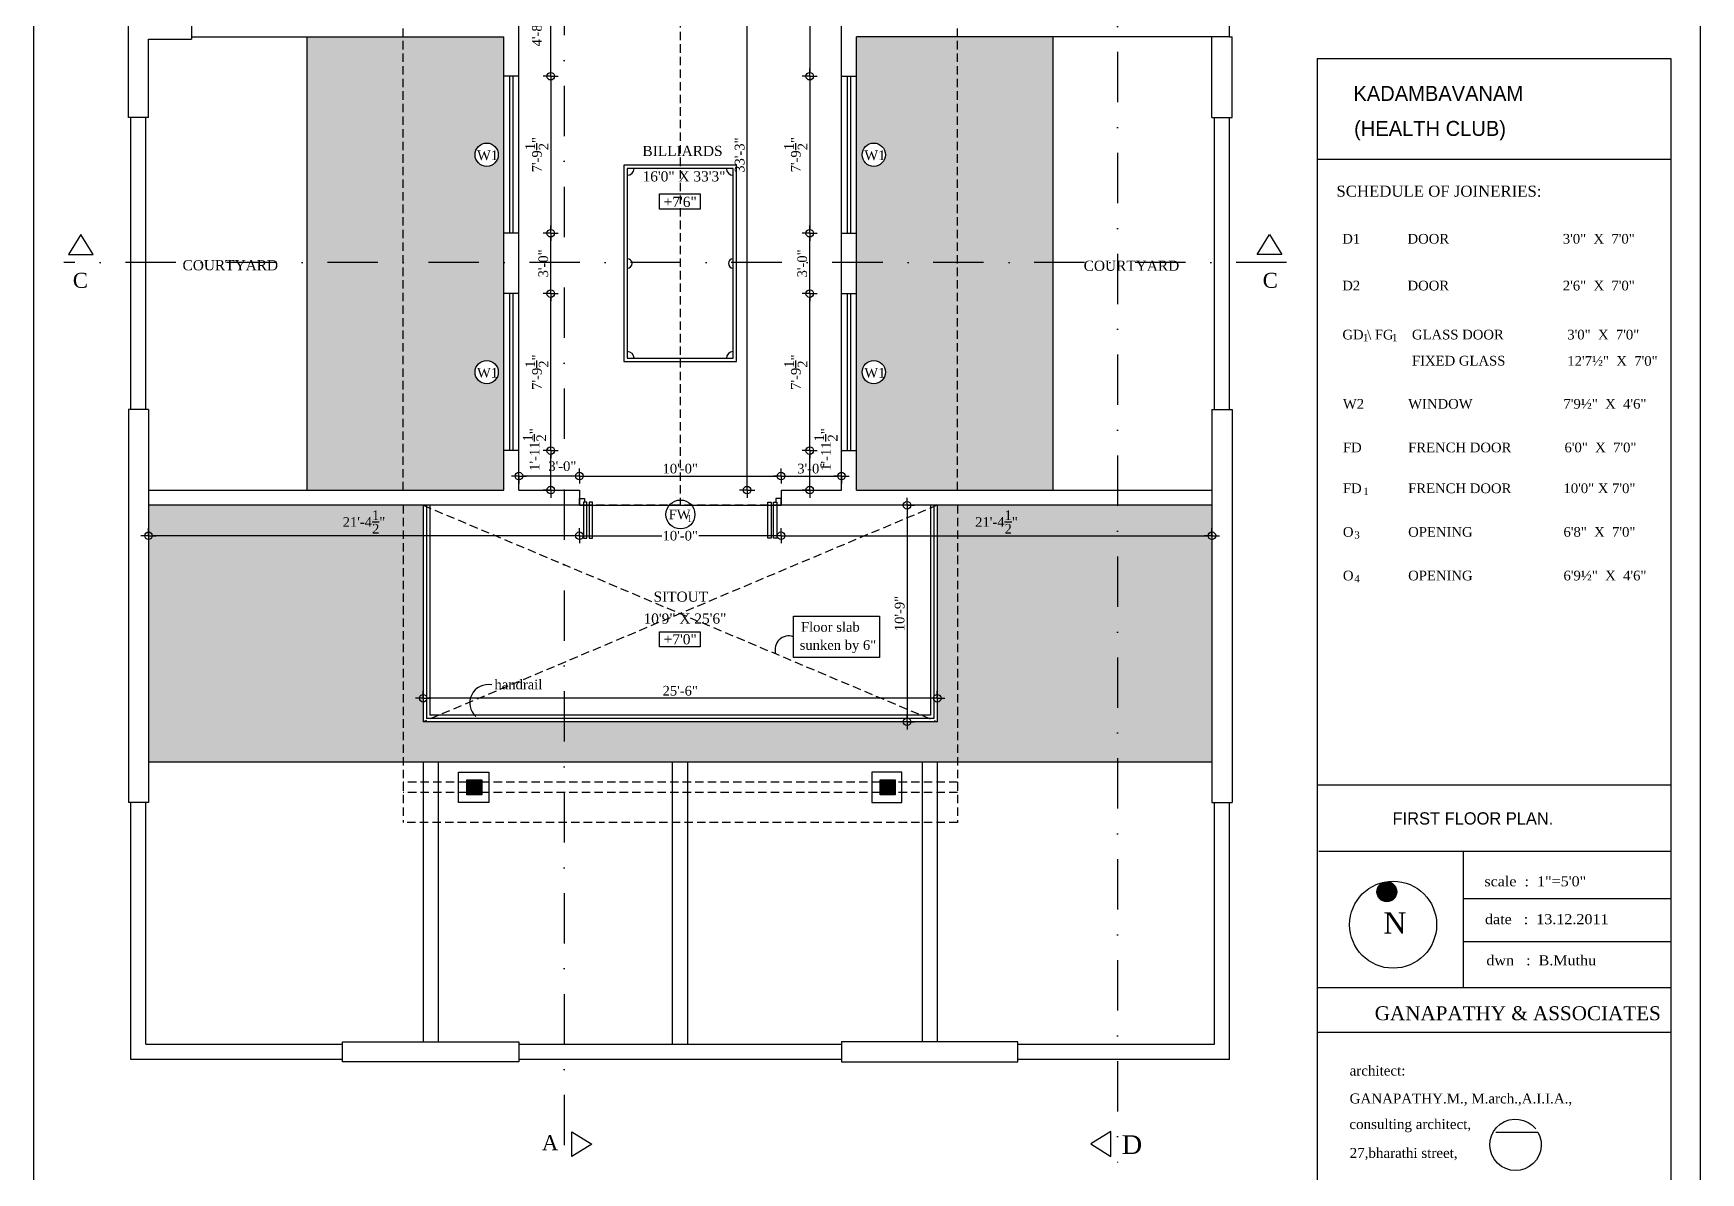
# Model space of a CAD drawing. Extents: x 13301 to 18078, y -1439 to 1911.
# Drawn here: x 14907 to 15899, y -262 to 416 of the extents above; entities that cross this region are included whole.
import ezdxf

# ---------------------------------------------------------------- set-up
doc = ezdxf.new("R2010")
doc.units = 0
doc.header["$LTSCALE"] = 20
doc.header["$MEASUREMENT"] = 0
doc.header["$PDMODE"] = 34
doc.header["$PDSIZE"] = 5
doc.linetypes.add('DASHDOT', pattern=[1, 0.5, -0.25, 0, -0.25])
doc.linetypes.add('HIDDEN', pattern=[0.375, 0.25, -0.125])
doc.layers.get('0').update_dxf_attribs({"linetype": 'CONTINUOUS'})
doc.layers.get('Defpoints').update_dxf_attribs({"linetype": 'CONTINUOUS'})
for name, color, linetype in [('border', 230, 'CONTINUOUS'), ('BORTEXT', 2, 'CONTINUOUS'), ('column', 31, 'CONTINUOUS'), ('DETTEXT', 7, 'CONTINUOUS'), ('DIMLINE', 254, 'CONTINUOUS'), ('DOOR', 1, 'CONTINUOUS'), ('door text', 2, 'CONTINUOUS'), ('FURN', 10, 'CONTINUOUS'), ('handrail', 1, 'CONTINUOUS'), ('HATCH', 252, 'CONTINUOUS'), ('Roof lilne', 31, 'CONTINUOUS'), ('Secline', 13, 'CONTINUOUS'), ('text', 2, 'CONTINUOUS'), ('TEXTS', 2, 'CONTINUOUS'), ('Thatti', 21, 'CONTINUOUS'), ('TILE', 22, 'CONTINUOUS'), ('wall', 13, 'CONTINUOUS'), ('window', 4, 'CONTINUOUS'), ('window sill', 5, 'CONTINUOUS'), ('WINTEXT', 2, 'CONTINUOUS')]:
    doc.layers.add(name, color=color, linetype=linetype)
doc.layers.add('correct', color=230, linetype='CONTINUOUS', plot=False)
doc.styles.add('STYLE1', font='TIMES.TTF', dxfattribs={"width": 0.75, "oblique": 25})
doc.styles.add('style3', font='TIMES.TTF')
doc.styles.add('style4', font='boos1.ttf')
doc.styles.add('style5', font='TIMES.TTF')
doc.dimstyles.new('arch61', dxfattribs={"dimscale": 0, "dimtxt": 5.75, "dimasz": 2.25, "dimexe": 0.18, "dimexo": 0.0625, "dimgap": 1.5, "dimtad": 1, "dimzin": 3, "dimdsep": 46, "dimlunit": 4, "dimtxsty": 'style3', "dimblk": 'BLK', "dimcen": 0, "dimse1": 1, "dimse2": 1, "dimclrd": 256, "dimclrt": 3, "dimazin": 0, "dimtfac": 1, "dimtix": 1, "dimtmove": 2, "dimatfit": 3, "dimldrblk": 'NONE', "dimfxl": 0, "dimtolj": 1, "dimtzin": 0, "dimlwd": -1, "dimarcsym": 0})

# ---------------------------------------------------------------- blocks, each defined once
blk = doc.blocks.new('A$C01922A66')
at = {"layer": 'FURN'}
for points in [[(-67, 117), (-67, 0), (0, 0), (0, 117)], [(-65, 115), (-65, 2), (-2, 2), (-2, 115)]]:
    blk.add_lwpolyline(points, close=True, dxfattribs=at)
for centre, radius, start, end in [((-65, 115), 4, 270, 0), ((-2, 115), 4, 180, 270), ((-65, 58.5), 2.83, 270, 90), ((-2, 58.5), 2.83, 90, 270), ((-65, 2), 4, 0, 90), ((-2, 2), 4, 90, 180)]:
    blk.add_arc(centre, radius, start, end, dxfattribs=at)
blk = doc.blocks.new('*U44')
at = {"layer": 'TEXTS'}
blk.add_hatch(color=256, dxfattribs=at).paths.add_polyline_path([(-6.72, 12.42, 1), (1.52, 12.42, 1)])
for centre, radius in [((0, -1.24), 18.04), ((-2.6, 12.42), 4.12)]:
    blk.add_circle(centre, radius, dxfattribs=at)
at = {"layer": 'TEXTS', "style": 'STYLE1'}
blk.add_text('N', height=8.8, dxfattribs=at).set_placement((-4.08, -4.91))
blk = doc.blocks.new('BLK')
for q in [(-2, 0), (0, 2), (0, -2), (2, 0)]:
    blk.add_line((0, 0), q)
blk.add_circle((0, 0), 1)
blk = doc.blocks.new('*D251')
at = {"layer": 'Defpoints', "color": 0}
for p in [(15195.9, 167.79), (15214.84, 167.79), (15195.9, 144.29)]:
    blk.add_point(p, dxfattribs=at)
at = {"layer": 'DIMLINE'}
blk.add_line((15214.84, 146.54), (15214.84, 165.54), dxfattribs=at)
at = {"layer": 'DIMLINE', "xscale": 2.25, "yscale": 2.25, "zscale": 2.25}
for p, rotation in [((15214.84, 167.79), 90), ((15214.84, 144.29), 270)]:
    blk.add_blockref('BLK', p, dxfattribs=dict(at, rotation=rotation))
at = {"layer": 'DIMLINE', "color": 3, "insert": (15205.18, 168.46), "char_height": 5.75, "attachment_point": 5, "rotation": 90, "style": 'style3'}
blk.add_mtext('\\A1;1\'-11{\\H1.000000x;\\S1/2;}"', dxfattribs=at)
blk = doc.blocks.new('_None')
blk = doc.blocks.new('*D252')
at = {"layer": 'Defpoints', "color": 0}
for p in [(15195.9, 261.29), (15214.84, 261.29), (15195.9, 167.79)]:
    blk.add_point(p, dxfattribs=at)
at = {"layer": 'DIMLINE'}
blk.add_line((15214.84, 170.04), (15214.84, 259.04), dxfattribs=at)
at = {"layer": 'DIMLINE', "xscale": 2.25, "yscale": 2.25, "zscale": 2.25}
for p, rotation in [((15214.84, 261.29), 90), ((15214.84, 167.79), 270)]:
    blk.add_blockref('BLK', p, dxfattribs=dict(at, rotation=rotation))
at = {"layer": 'DIMLINE', "color": 3, "insert": (15206.59, 214.54), "char_height": 5.75, "attachment_point": 5, "rotation": 90, "style": 'style3'}
blk.add_mtext('\\A1;7\'-9{\\H1.000000x;\\S1/2;}"', dxfattribs=at)
blk = doc.blocks.new('*D253')
at = {"layer": 'Defpoints', "color": 0}
for p in [(15195.9, 152.65), (15195.9, 144.29), (15231.9, 144.29)]:
    blk.add_point(p, dxfattribs=at)
at = {"layer": 'DIMLINE'}
blk.add_line((15229.65, 152.65), (15198.15, 152.65), dxfattribs=at)
at = {"layer": 'DIMLINE', "xscale": 2.25, "yscale": 2.25, "zscale": 2.25, "rotation": 180}
blk.add_blockref('BLK', (15195.9, 152.65), dxfattribs=at)
at = {"layer": 'DIMLINE', "xscale": 2.25, "yscale": 2.25, "zscale": 2.25}
blk.add_blockref('BLK', (15231.9, 152.65), dxfattribs=at)
at = {"layer": 'DIMLINE', "color": 3, "insert": (15221.73, 158.52), "char_height": 5.75, "attachment_point": 5, "style": 'style3'}
blk.add_mtext('\\A1;3\'-0"', dxfattribs=at)
blk = doc.blocks.new('*D254')
at = {"layer": 'Defpoints', "color": 0}
for p in [(15351.9, 152.65), (15231.9, 135.29), (15351.9, 135.29)]:
    blk.add_point(p, dxfattribs=at)
at = {"layer": 'DIMLINE'}
blk.add_line((15234.15, 152.65), (15349.65, 152.65), dxfattribs=at)
at = {"layer": 'DIMLINE', "xscale": 2.25, "yscale": 2.25, "zscale": 2.25, "rotation": 180}
blk.add_blockref('BLK', (15231.9, 152.65), dxfattribs=at)
at = {"layer": 'DIMLINE', "xscale": 2.25, "yscale": 2.25, "zscale": 2.25}
blk.add_blockref('BLK', (15351.9, 152.65), dxfattribs=at)
at = {"layer": 'DIMLINE', "color": 3, "insert": (15291.9, 157.07), "char_height": 5.75, "attachment_point": 5, "style": 'style3'}
blk.add_mtext('\\A1;10\'-0"', dxfattribs=at)
blk = doc.blocks.new('*D255')
at = {"layer": 'Defpoints', "color": 0}
for p in [(15387.9, 152.65), (15351.9, 144.29), (15387.9, 144.29)]:
    blk.add_point(p, dxfattribs=at)
at = {"layer": 'DIMLINE'}
blk.add_line((15354.15, 152.65), (15385.65, 152.65), dxfattribs=at)
at = {"layer": 'DIMLINE', "xscale": 2.25, "yscale": 2.25, "zscale": 2.25, "rotation": 180}
blk.add_blockref('BLK', (15351.9, 152.65), dxfattribs=at)
at = {"layer": 'DIMLINE', "xscale": 2.25, "yscale": 2.25, "zscale": 2.25}
blk.add_blockref('BLK', (15387.9, 152.65), dxfattribs=at)
at = {"layer": 'DIMLINE', "color": 3, "insert": (15369.9, 157.07), "char_height": 5.75, "attachment_point": 5, "style": 'style3'}
blk.add_mtext('\\A1;3\'-0"', dxfattribs=at)
blk = doc.blocks.new('*D256')
at = {"layer": 'Defpoints', "color": 0}
for p in [(15195.9, 297.29), (15214.84, 297.29), (15195.9, 261.29)]:
    blk.add_point(p, dxfattribs=at)
at = {"layer": 'DIMLINE'}
blk.add_line((15214.84, 263.54), (15214.84, 295.04), dxfattribs=at)
at = {"layer": 'DIMLINE', "xscale": 2.25, "yscale": 2.25, "zscale": 2.25}
for p, rotation in [((15214.84, 297.29), 90), ((15214.84, 261.29), 270)]:
    blk.add_blockref('BLK', p, dxfattribs=dict(at, rotation=rotation))
at = {"layer": 'DIMLINE', "color": 3, "insert": (15210.42, 279.29), "char_height": 5.75, "attachment_point": 5, "rotation": 90, "style": 'style3'}
blk.add_mtext('\\A1;3\'-0"', dxfattribs=at)
blk = doc.blocks.new('*D257')
at = {"layer": 'Defpoints', "color": 0}
for p in [(15195.9, 390.79), (15195.9, 297.29), (15214.84, 297.29)]:
    blk.add_point(p, dxfattribs=at)
at = {"layer": 'DIMLINE'}
blk.add_line((15214.84, 388.54), (15214.84, 299.54), dxfattribs=at)
at = {"layer": 'DIMLINE', "xscale": 2.25, "yscale": 2.25, "zscale": 2.25}
for p, rotation in [((15214.84, 390.79), 90), ((15214.84, 297.29), 270)]:
    blk.add_blockref('BLK', p, dxfattribs=dict(at, rotation=rotation))
at = {"layer": 'DIMLINE', "color": 3, "insert": (15206.59, 344.04), "char_height": 5.75, "attachment_point": 5, "rotation": 90, "style": 'style3'}
blk.add_mtext('\\A1;7\'-9{\\H1.000000x;\\S1/2;}"', dxfattribs=at)
blk = doc.blocks.new('*D258')
at = {"layer": 'Defpoints', "color": 0}
for p in [(15195.9, 447.29), (15214.84, 447.29), (15195.9, 390.79)]:
    blk.add_point(p, dxfattribs=at)
at = {"layer": 'DIMLINE'}
blk.add_line((15214.84, 393.04), (15214.84, 445.04), dxfattribs=at)
at = {"layer": 'DIMLINE', "xscale": 2.25, "yscale": 2.25, "zscale": 2.25}
for p, rotation in [((15214.84, 447.29), 90), ((15214.84, 390.79), 270)]:
    blk.add_blockref('BLK', p, dxfattribs=dict(at, rotation=rotation))
at = {"layer": 'DIMLINE', "color": 3, "insert": (15206.6, 419.04), "char_height": 5.75, "attachment_point": 5, "rotation": 90, "style": 'style3'}
blk.add_mtext('\\A1;4\'-8{\\H1.000000x;\\S1/2;}"', dxfattribs=at)
blk = doc.blocks.new('*D302')
at = {"layer": 'Defpoints', "color": 0}
for p in [(15387.9, 543.29), (15368.96, 390.79), (15387.9, 390.79)]:
    blk.add_point(p, dxfattribs=at)
at = {"layer": 'DIMLINE'}
blk.add_line((15368.96, 541.04), (15368.96, 393.04), dxfattribs=at)
at = {"layer": 'DIMLINE', "xscale": 2.25, "yscale": 2.25, "zscale": 2.25}
for p, rotation in [((15368.96, 543.29), 90), ((15368.96, 390.79), 270)]:
    blk.add_blockref('BLK', p, dxfattribs=dict(at, rotation=rotation))
at = {"layer": 'DIMLINE', "color": 3, "insert": (15360.71, 467.04), "char_height": 5.75, "attachment_point": 5, "rotation": 90, "style": 'style3'}
blk.add_mtext('\\A1;12\'-8{\\H1.000000x;\\S1/2;}"', dxfattribs=at)
blk = doc.blocks.new('*D303')
at = {"layer": 'Defpoints', "color": 0}
for p in [(15387.9, 390.79), (15368.96, 297.29), (15387.9, 297.29)]:
    blk.add_point(p, dxfattribs=at)
at = {"layer": 'DIMLINE'}
blk.add_line((15368.96, 388.54), (15368.96, 299.54), dxfattribs=at)
at = {"layer": 'DIMLINE', "xscale": 2.25, "yscale": 2.25, "zscale": 2.25}
for p, rotation in [((15368.96, 390.79), 90), ((15368.96, 297.29), 270)]:
    blk.add_blockref('BLK', p, dxfattribs=dict(at, rotation=rotation))
at = {"layer": 'DIMLINE', "color": 3, "insert": (15360.7, 344.04), "char_height": 5.75, "attachment_point": 5, "rotation": 90, "style": 'style3'}
blk.add_mtext('\\A1;7\'-9{\\H1.000000x;\\S1/2;}"', dxfattribs=at)
blk = doc.blocks.new('*D304')
at = {"layer": 'Defpoints', "color": 0}
for p in [(15368.96, 167.79), (15387.9, 167.79), (15387.9, 144.29)]:
    blk.add_point(p, dxfattribs=at)
at = {"layer": 'DIMLINE'}
blk.add_line((15368.96, 146.54), (15368.96, 165.54), dxfattribs=at)
at = {"layer": 'DIMLINE', "xscale": 2.25, "yscale": 2.25, "zscale": 2.25}
for p, rotation in [((15368.96, 167.79), 90), ((15368.96, 144.29), 270)]:
    blk.add_blockref('BLK', p, dxfattribs=dict(at, rotation=rotation))
at = {"layer": 'DIMLINE', "color": 3, "insert": (15378.62, 168.46), "char_height": 5.75, "attachment_point": 5, "rotation": 90, "style": 'style3'}
blk.add_mtext('\\A1;1\'-11{\\H1.000000x;\\S1/2;}"', dxfattribs=at)
blk = doc.blocks.new('*D305')
at = {"layer": 'Defpoints', "color": 0}
for p in [(15368.96, 261.29), (15387.9, 261.29), (15387.9, 167.79)]:
    blk.add_point(p, dxfattribs=at)
at = {"layer": 'DIMLINE'}
blk.add_line((15368.96, 170.04), (15368.96, 259.04), dxfattribs=at)
at = {"layer": 'DIMLINE', "xscale": 2.25, "yscale": 2.25, "zscale": 2.25}
for p, rotation in [((15368.96, 261.29), 90), ((15368.96, 167.79), 270)]:
    blk.add_blockref('BLK', p, dxfattribs=dict(at, rotation=rotation))
at = {"layer": 'DIMLINE', "color": 3, "insert": (15360.7, 214.54), "char_height": 5.75, "attachment_point": 5, "rotation": 90, "style": 'style3'}
blk.add_mtext('\\A1;7\'-9{\\H1.000000x;\\S1/2;}"', dxfattribs=at)
blk = doc.blocks.new('*D306')
at = {"layer": 'Defpoints', "color": 0}
for p in [(15368.96, 297.29), (15387.9, 297.29), (15387.9, 261.29)]:
    blk.add_point(p, dxfattribs=at)
at = {"layer": 'DIMLINE'}
blk.add_line((15368.96, 263.54), (15368.96, 295.04), dxfattribs=at)
at = {"layer": 'DIMLINE', "xscale": 2.25, "yscale": 2.25, "zscale": 2.25}
for p, rotation in [((15368.96, 297.29), 90), ((15368.96, 261.29), 270)]:
    blk.add_blockref('BLK', p, dxfattribs=dict(at, rotation=rotation))
at = {"layer": 'DIMLINE', "color": 3, "insert": (15364.53, 279.29), "char_height": 5.75, "attachment_point": 5, "rotation": 90, "style": 'style3'}
blk.add_mtext('\\A1;3\'-0"', dxfattribs=at)
blk = doc.blocks.new('*D309')
at = {"layer": 'Defpoints', "color": 0}
for p in [(15138.9, 20.35), (15138.9, 6.29), (15444.9, 6.29)]:
    blk.add_point(p, dxfattribs=at)
at = {"layer": 'DIMLINE'}
blk.add_line((15442.65, 20.35), (15141.15, 20.35), dxfattribs=at)
at = {"layer": 'DIMLINE', "xscale": 2.25, "yscale": 2.25, "zscale": 2.25, "rotation": 180}
blk.add_blockref('BLK', (15138.9, 20.35), dxfattribs=at)
at = {"layer": 'DIMLINE', "xscale": 2.25, "yscale": 2.25, "zscale": 2.25}
blk.add_blockref('BLK', (15444.9, 20.35), dxfattribs=at)
at = {"layer": 'DIMLINE', "color": 3, "insert": (15291.9, 24.78), "char_height": 5.75, "attachment_point": 5, "style": 'style3'}
blk.add_mtext('\\A1;25\'-6"', dxfattribs=at)
blk = doc.blocks.new('*D310')
at = {"layer": 'Defpoints', "color": 0}
for p in [(15444.9, 135.29), (15426.95, 6.29), (15444.9, 6.29)]:
    blk.add_point(p, dxfattribs=at)
at = {"layer": 'DIMLINE'}
blk.add_line((15426.95, 133.04), (15426.95, 8.54), dxfattribs=at)
at = {"layer": 'DIMLINE', "xscale": 2.25, "yscale": 2.25, "zscale": 2.25}
for p, rotation in [((15426.95, 135.29), 90), ((15426.95, 6.29), 270)]:
    blk.add_blockref('BLK', p, dxfattribs=dict(at, rotation=rotation))
at = {"layer": 'DIMLINE', "color": 3, "insert": (15422.52, 70.79), "char_height": 5.75, "attachment_point": 5, "rotation": 90, "style": 'style3'}
blk.add_mtext('\\A1;10\'-9"', dxfattribs=at)
blk = doc.blocks.new('*D311')
at = {"layer": 'Defpoints', "color": 0}
for p in [(15351.9, 135.29), (15608.4, 135.29), (15608.4, 117.12)]:
    blk.add_point(p, dxfattribs=at)
at = {"layer": 'DIMLINE'}
blk.add_line((15354.15, 117.12), (15606.15, 117.12), dxfattribs=at)
at = {"layer": 'DIMLINE', "xscale": 2.25, "yscale": 2.25, "zscale": 2.25, "rotation": 180}
blk.add_blockref('BLK', (15351.9, 117.12), dxfattribs=at)
at = {"layer": 'DIMLINE', "xscale": 2.25, "yscale": 2.25, "zscale": 2.25}
blk.add_blockref('BLK', (15608.4, 117.12), dxfattribs=at)
at = {"layer": 'DIMLINE', "color": 3, "insert": (15480.15, 125.32), "char_height": 5.75, "attachment_point": 5, "style": 'style3'}
blk.add_mtext('\\A1;21\'-4{\\H1.000000x;\\S1/2;}"', dxfattribs=at)
blk = doc.blocks.new('*D312')
at = {"layer": 'Defpoints', "color": 0}
for p in [(15231.9, 135.29), (15351.9, 135.29), (15231.9, 117.12)]:
    blk.add_point(p, dxfattribs=at)
at = {"layer": 'DIMLINE'}
for p, q in [((15234.15, 117.12), (15280.9, 117.12)), ((15349.65, 117.12), (15302.9, 117.12))]:
    blk.add_line(p, q, dxfattribs=at)
at = {"layer": 'DIMLINE', "xscale": 2.25, "yscale": 2.25, "zscale": 2.25, "rotation": 180}
blk.add_blockref('BLK', (15231.9, 117.12), dxfattribs=at)
at = {"layer": 'DIMLINE', "xscale": 2.25, "yscale": 2.25, "zscale": 2.25}
blk.add_blockref('BLK', (15351.9, 117.12), dxfattribs=at)
at = {"layer": 'DIMLINE', "color": 3, "insert": (15291.9, 117.12), "char_height": 5.75, "attachment_point": 5, "style": 'style3'}
blk.add_mtext('\\A1;10\'-0"', dxfattribs=at)
blk = doc.blocks.new('*D313')
at = {"layer": 'Defpoints', "color": 0}
for p in [(14975.4, 135.29), (15231.9, 135.29), (14975.4, 117.12)]:
    blk.add_point(p, dxfattribs=at)
at = {"layer": 'DIMLINE'}
blk.add_line((15229.65, 117.12), (14977.65, 117.12), dxfattribs=at)
at = {"layer": 'DIMLINE', "xscale": 2.25, "yscale": 2.25, "zscale": 2.25, "rotation": 180}
blk.add_blockref('BLK', (14975.4, 117.12), dxfattribs=at)
at = {"layer": 'DIMLINE', "xscale": 2.25, "yscale": 2.25, "zscale": 2.25}
blk.add_blockref('BLK', (15231.9, 117.12), dxfattribs=at)
at = {"layer": 'DIMLINE', "color": 3, "insert": (15103.65, 125.32), "char_height": 5.75, "attachment_point": 5, "style": 'style3'}
blk.add_mtext('\\A1;21\'-4{\\H1.000000x;\\S1/2;}"', dxfattribs=at)
blk = doc.blocks.new('*D331')
at = {"layer": 'Defpoints', "color": 0}
for p in [(15331.73, 543.29), (15347.68, 543.29), (15357.95, 144.29)]:
    blk.add_point(p, dxfattribs=at)
at = {"layer": 'DIMLINE'}
blk.add_line((15331.73, 146.54), (15331.73, 541.04), dxfattribs=at)
at = {"layer": 'DIMLINE', "xscale": 2.25, "yscale": 2.25, "zscale": 2.25}
for p, rotation in [((15331.73, 543.29), 90), ((15331.73, 144.29), 270)]:
    blk.add_blockref('BLK', p, dxfattribs=dict(at, rotation=rotation))
at = {"layer": 'DIMLINE', "color": 3, "insert": (15327.3, 343.79), "char_height": 5.75, "attachment_point": 5, "rotation": 90, "style": 'style3'}
blk.add_mtext('\\A1;33\'-3"', dxfattribs=at)

msp = doc.modelspace()

# ---------------------------------------------------------------- hatches: boundary and pattern name
at = {"layer": 'HATCH'}
for points in [[(15173.854, -28.21), (15164.854, -28.21), (15164.854, -37.21), (15173.854, -37.21)], [(15419.854, -28.21), (15410.854, -28.21), (15410.854, -37.21), (15419.854, -37.21)]]:
    msp.add_hatch(color=8, dxfattribs=at).paths.add_polyline_path(points)
at = {"layer": 'Thatti'}
h = msp.add_hatch(dxfattribs=at)
h.set_pattern_fill('SPANTILE', color=8, scale=7, style=0)
h.set_pattern_definition([(274.9697, (43.06582, 1088.0075), (-6.999939149, 84.0000073606), [6.464304, -155.143247]), (180, (43.626, 1081.5675), (-7, -7), [0.56, -6.44]), (0, (36.626, 1081.0075), (7, 7), [1.96, -5.04]), (90, (38.586, 1081.0075), (-7, 7), [0.7, -6.3]), (270, (43.066, 1081.7075), (7, -7), [0.7, -6.3]), (0, (43.066, 1081.0075), (7, 7), [0.56, -6.44]), (0, (36.626, 1081.5675), (7, 7), [1.4, -5.6]), (85.0303, (38.02582, 1081.5675), (6.999939149, 84.0000073606), [6.464304, -155.143247]), (52.6961, (38.02582, 1081.9175), (-90.999901229, -119.000075192), [1.848056, -182.95725]), (18.4349, (39.1458, 1083.3875), (14.00000304, 6.99998882), [1.770874, -20.365065]), (341.5651, (40.8258, 1083.9475), (-14.00000304, 6.99998882), [1.770874, -20.365065]), (307.3039, (42.50582, 1083.3875), (90.999901229, -119.000075192), [1.848056, -182.95725]), (20.2249, (39.49582, 1082.8975), (-76.99998085, -28.000058349), [1.417395, -140.321804]), (339.7751, (40.82582, 1083.3875), (76.99998085, -28.000058349), [1.417395, -140.321804]), (307.4054, (42.15582, 1082.8975), (70.000069668, -90.999947255), [1.498063, -148.308475]), (52.5946, (38.58582, 1081.7075), (-70.000069668, -90.999947255), [1.498063, -148.308475])])
h.paths.add_polyline_path([(15444.899, 6.29), (15138.899, 6.29), (15138.899, 135.29), (14975.399, 135.29), (14975.399, -17.71), (15608.399, -17.71), (15608.399, 135.29), (15444.899, 135.29)])
at = {"layer": 'TILE'}
h = msp.add_hatch(dxfattribs=at)
h.set_pattern_fill('SPANTILE', color=256, scale=7, angle=270, style=0)
h.set_pattern_definition([(355.0303, (25498.4999, -398.81697), (-84.000007361, 6.999939149), [6.464304, -155.143247]), (90, (25504.94, -399.377), (7, 7), [0.56, -6.44]), (270, (25505.5, -392.377), (-7, -7), [1.96, -5.04]), (180, (25505.5, -394.337), (-7, 7), [0.7, -6.3]), (7e-15, (25504.8, -398.817), (7, -7), [0.7, -6.3]), (270, (25505.5, -398.817), (-7, -7), [0.56, -6.44]), (270, (25504.94, -392.377), (-7, -7), [1.4, -5.6]), (184.9697, (25504.9399, -393.77697), (-84.000007361, -6.999939149), [6.464304, -155.143247]), (217.3039, (25504.5899, -393.77697), (119.000075192, 90.999901229), [1.848056, -182.95725]), (251.5651, (25503.12, -394.897), (-6.9999888, -14.00000304), [1.770874, -20.365065]), (288.4349, (25502.56, -396.577), (-6.9999888, 14.00000304), [1.770874, -20.365065]), (322.6961, (25503.1199, -398.25697), (119.000075192, -90.999901229), [1.848056, -182.95725]), (249.7751, (25503.6099, -395.24697), (28.000058349, 76.99998085), [1.417395, -140.321804]), (290.2249, (25503.1199, -396.57697), (28.000058349, -76.99998085), [1.417395, -140.321804]), (322.5946, (25503.6099, -397.90697), (90.999947255, -70.000069668), [1.498063, -148.308475]), (217.4054, (25504.7999, -394.33697), (90.999947255, 70.000069668), [1.498063, -148.308475])])
edge = h.paths.add_edge_path()
edge.add_arc((15176.697, 344.04), 6.927, 0, 360)
edge = h.paths.add_edge_path()
edge.add_arc((15176.697, 214.54), 6.927, 0, 360)
h.paths.add_polyline_path([(15069.899, 414.29), (15186.899, 414.29), (15186.899, 144.29), (15069.899, 144.29)])
h = msp.add_hatch(dxfattribs=at)
h.set_pattern_fill('SPANTILE', color=256, scale=7, angle=270, style=0)
h.set_pattern_definition([(184.9697, (5085.2979, -398.81697), (84.000007361, 6.999939149), [6.464304, -155.143247]), (90, (5078.858, -399.377), (-7, 7), [0.56, -6.44]), (270, (5078.298, -392.377), (7, -7), [1.96, -5.04]), (0, (5078.298, -394.337), (7, 7), [0.7, -6.3]), (180, (5078.998, -398.817), (-7, -7), [0.7, -6.3]), (270, (5078.298, -398.817), (7, -7), [0.56, -6.44]), (270, (5078.858, -392.377), (7, -7), [1.4, -5.6]), (355.0303, (5078.8579, -393.77697), (84.000007361, -6.999939149), [6.464304, -155.143247]), (322.6961, (5079.2079, -393.77697), (-119.000075192, 90.999901229), [1.848056, -182.95725]), (288.4349, (5080.678, -394.897), (6.9999888, -14.00000304), [1.770874, -20.365065]), (251.5651, (5081.238, -396.577), (6.9999888, 14.00000304), [1.770874, -20.365065]), (217.3039, (5080.6779, -398.25697), (-119.000075192, -90.999901229), [1.848056, -182.95725]), (290.2249, (5080.1879, -395.24697), (-28.000058349, 76.99998085), [1.417395, -140.321804]), (249.7751, (5080.6779, -396.57697), (-28.000058349, -76.99998085), [1.417395, -140.321804]), (217.4054, (5080.1879, -397.90697), (-90.999947255, -70.000069668), [1.498063, -148.308475]), (322.5946, (5078.9979, -394.33697), (-90.999947255, 70.000069668), [1.498063, -148.308475])])
edge = h.paths.add_edge_path()
edge.add_arc((15407.101, 344.04), 6.927, 0, 360)
edge = h.paths.add_edge_path()
edge.add_arc((15407.101, 214.54), 6.927, 0, 360)
h.paths.add_polyline_path([(15513.899, 414.29), (15396.899, 414.29), (15396.899, 144.29), (15513.899, 144.29)])

# ---------------------------------------------------------------- linework, layer by layer
for p, q in [((15138.899, 135.29), (15138.899, 6.29)), ((15231.899, 135.29), (15351.899, 135.29)), ((15444.899, 135.29), (15444.899, 6.29)), ((15444.899, 6.29), (15138.899, 6.29)), ((15138.899, -17.71), (15138.899, -184.21)), ((15147.899, -17.71), (15147.899, -184.21)), ((15287.399, -185.71), (15287.399, -17.71)), ((15296.399, -185.71), (15296.399, -17.71)), ((15435.899, -17.71), (15435.899, -184.21)), ((15444.899, -17.71), (15444.899, -184.21))]:
    msp.add_line(p, q)
at = {"linetype": 'HIDDEN'}
for p, q in [((15444.899, 135.29), (15138.899, 6.29)), ((15138.899, 135.29), (15444.899, 6.29)), ((15164.854, -29.71), (15126.899, -29.71)), ((15410.854, -29.71), (15173.854, -29.71)), ((15456.899, -29.71), (15419.854, -29.71)), ((15164.854, -35.71), (15126.899, -35.71)), ((15410.854, -35.71), (15173.854, -35.71)), ((15456.899, -35.71), (15419.854, -35.71))]:
    msp.add_line(p, q, dxfattribs=at)
at = {"layer": 'border', "color": 13}
for p, q in [((15671.019, 401.284), (15671.019, -323.255)), ((15671.019, 401.284), (15881.554, 401.284)), ((15881.554, 401.284), (15881.554, -323.255)), ((15671.019, 341.447), (15881.554, 341.447)), ((15671.019, -31.198), (15881.554, -31.198)), ((15671.978, -70.709), (15881.554, -70.709))]:
    msp.add_line(p, q, dxfattribs=at)
at = {"layer": 'BORTEXT', "color": 13}
for p, q in [((15758.026, -70.709), (15758.026, -151.858)), ((15758.026, -98.925), (15881.554, -98.925)), ((15758.026, -124.485), (15881.554, -124.485))]:
    msp.add_line(p, q, dxfattribs=at)
at = {"layer": 'BORTEXT', "color": 2}
msp.add_lwpolyline([(15777.347, -237.987), (15802.422, -237.987, -26.3843038), (15801.114, -236.072)], format="xyb", dxfattribs=at)
at = {"layer": 'column'}
for points in [[(15173.854, -37.21), (15164.854, -37.21), (15164.854, -28.21), (15173.854, -28.21)], [(15419.854, -37.21), (15410.854, -37.21), (15410.854, -28.21), (15419.854, -28.21)]]:
    msp.add_lwpolyline(points, close=True, dxfattribs=at)
at = {"layer": 'correct', "color": 3}
msp.add_lwpolyline([(14906.854, -339.116), (15899.303, -339.116), (15899.303, 853.823), (14906.854, 853.823)], close=True, dxfattribs=at)
at = {"layer": 'DETTEXT'}
msp.add_lwpolyline([(15359.248, 69.284), (15410.476, 69.284), (15410.476, 44.675), (15359.248, 44.675)], close=True, dxfattribs=at)
for centre, radius, start, end in [((15356.466, 49.317), 8.152, 70.046919, 197.649881), ((15177.569, 17.538), 10.927, 78.586285, 228.12054)]:
    msp.add_arc(centre, radius, start, end, dxfattribs=at)
at = {"layer": 'DOOR'}
for p, q in [((15234.399, 137.04), (15234.399, 135.29)), ((15348.899, 137.04), (15349.399, 137.04)), ((15349.399, 137.04), (15349.399, 135.29))]:
    msp.add_line(p, q, dxfattribs=at)
for points in [[(15234.399, 135.29), (15231.899, 135.29), (15231.899, 139.29), (15234.899, 139.29), (15234.899, 137.04)], [(15349.399, 135.29), (15351.899, 135.29), (15351.899, 139.29), (15348.899, 139.29), (15348.899, 137.04)]]:
    msp.add_lwpolyline(points, dxfattribs=at)
for points in [[(15234.399, 115.732), (15236.399, 115.732), (15236.399, 137.04), (15234.399, 137.04)], [(15237.71, 115.732), (15239.71, 115.732), (15239.71, 137.04), (15237.71, 137.04)], [(15346.088, 115.732), (15344.088, 115.732), (15344.088, 137.04), (15346.088, 137.04)], [(15349.399, 115.732), (15347.399, 115.732), (15347.399, 137.04), (15349.399, 137.04)]]:
    msp.add_lwpolyline(points, close=True, dxfattribs=at)
at = {"layer": 'door text', "color": 7}
msp.add_circle((15292.03, 129.786), 8.615, dxfattribs=at)
at = {"layer": 'handrail'}
for p, q in [((15140.899, 135.29), (15140.899, 8.29)), ((15142.899, 135.29), (15142.899, 10.29)), ((15440.899, 135.29), (15440.899, 10.29)), ((15442.899, 135.29), (15442.899, 8.29)), ((15440.899, 10.29), (15142.899, 10.29)), ((15442.899, 8.29), (15140.899, 8.29))]:
    msp.add_line(p, q, dxfattribs=at)
at = {"layer": 'Roof lilne', "linetype": 'HIDDEN'}
for p, q in [((15126.899, 144.29), (15126.899, 552.29)), ((15291.899, 552.29), (15291.899, 135.29)), ((15456.899, 144.29), (15456.899, 423.29)), ((15456.899, 135.29), (15126.899, 135.29)), ((15126.899, 135.29), (15126.899, -53.585)), ((15456.899, 135.29), (15456.899, -53.585)), ((15456.899, -53.585), (15126.899, -53.585))]:
    msp.add_line(p, q, dxfattribs=at)
at = {"layer": 'Roof lilne'}
for p, q in [((15069.899, 144.29), (15069.899, 414.29)), ((15513.899, 144.29), (15513.899, 414.29)), ((15608.399, -17.71), (14975.399, -17.71))]:
    msp.add_line(p, q, dxfattribs=at)
at = {"layer": 'Secline', "linetype": 'DASHDOT', "ltscale": 3}
for p, q in [((15552.28, 825.991), (15552.28, -256.172)), ((15222.892, 805.802), (15222.892, -256.172)), ((15652.815, 279.903), (14924.955, 279.903))]:
    msp.add_line(p, q, dxfattribs=at)
at = {"layer": 'Secline', "linetype": 'DASHDOT', "ltscale": 5}
for points in [[(14935.16, 296.6), (14927.776, 284.676), (14942.544, 284.676)], [(15642.61, 296.6), (15649.994, 284.676), (15635.226, 284.676)], [(15239.345, -245.207), (15227.42, -252.591), (15227.42, -237.823)], [(15536.36, -245.09), (15548.284, -252.474), (15548.284, -237.706)]]:
    msp.add_lwpolyline(points, close=True, dxfattribs=at)
at = {"layer": 'text', "color": 13}
for p, q in [((15671.019, -151.858), (15881.554, -151.858)), ((15671.019, -178.599), (15881.554, -178.599))]:
    msp.add_line(p, q, dxfattribs=at)
at = {"layer": 'text'}
for points in [[(15279.66, 320.708), (15303.79, 320.708), (15303.79, 311.682), (15279.66, 311.682)], [(15279.66, 59.927), (15303.79, 59.927), (15303.79, 50.901), (15279.66, 50.901)]]:
    msp.add_lwpolyline(points, close=True, dxfattribs=at)
at = {"layer": 'wall'}
for p, q in [((15387.899, 390.79), (15387.899, 552.29)), ((15195.899, 390.79), (15195.899, 447.29)), ((15000.899, 442.54), (15000.899, 414.29)), ((15618.899, 414.29), (15618.899, 442.54)), ((15000.899, 414.29), (15186.899, 414.29)), ((15186.899, 390.79), (15186.899, 414.29)), ((15618.899, 414.29), (15396.899, 414.29)), ((15396.899, 390.79), (15396.899, 414.29)), ((15195.899, 390.79), (15186.899, 390.79)), ((15387.899, 390.79), (15396.899, 390.79)), ((15186.899, 261.29), (15186.899, 297.29)), ((15195.899, 297.29), (15186.899, 297.29)), ((15195.899, 261.29), (15195.899, 297.29)), ((15387.899, 261.29), (15387.899, 297.29)), ((15387.899, 297.29), (15396.899, 297.29)), ((15396.899, 261.29), (15396.899, 297.29)), ((15195.899, 261.29), (15186.899, 261.29)), ((15387.899, 261.29), (15396.899, 261.29)), ((15186.899, 144.29), (15186.899, 167.79)), ((15195.899, 167.79), (15186.899, 167.79)), ((15195.899, 144.29), (15195.899, 167.79)), ((15387.899, 144.29), (15387.899, 167.79)), ((15387.899, 167.79), (15396.899, 167.79)), ((15396.899, 144.29), (15396.899, 167.79)), ((14975.399, 144.29), (15186.899, 144.29)), ((15138.899, 144.415), (15138.899, 144.29)), ((15143.399, 144.415), (15143.399, 144.29)), ((15195.899, 144.29), (15231.899, 144.29)), ((15231.899, 144.29), (15231.899, 135.29)), ((15351.899, 144.29), (15351.899, 135.29)), ((15351.899, 144.29), (15387.899, 144.29)), ((15396.899, 144.29), (15608.399, 144.29)), ((15440.399, 144.415), (15440.399, 144.29)), ((15444.899, 144.415), (15444.899, 144.29)), ((15231.899, 135.29), (14975.399, 135.29)), ((15608.399, 135.29), (15351.899, 135.29))]:
    msp.add_line(p, q, dxfattribs=at)
at = {"layer": 'wall', "color": 2}
for p, q in [((14963.399, 366.29), (14963.399, 424.79)), ((14975.399, 366.29), (14975.399, 412.79)), ((14975.399, 412.79), (15000.899, 412.79)), ((15000.899, 414.29), (15000.899, 412.79)), ((15608.399, 366.29), (15608.399, 414.29)), ((15618.899, 414.29), (15620.399, 414.29)), ((15620.399, 366.29), (15620.399, 414.29)), ((14975.399, 366.29), (14963.399, 366.29)), ((14964.899, 192.29), (14964.899, 366.29)), ((14973.899, 192.29), (14973.899, 366.29)), ((15608.399, 366.29), (15620.399, 366.29)), ((15609.899, 192.29), (15609.899, 366.29)), ((15618.899, 192.29), (15618.899, 366.29)), ((14975.399, 192.29), (14963.399, 192.29)), ((14963.399, 192.29), (14963.399, -41.71)), ((14975.399, 192.29), (14975.399, -41.71)), ((15608.399, 192.29), (15620.399, 192.29)), ((15608.399, 192.29), (15608.399, -41.71)), ((15620.399, 192.29), (15620.399, -41.71)), ((14975.399, -41.71), (14963.399, -41.71)), ((14964.899, -194.71), (14964.899, -41.71)), ((14973.899, -185.71), (14973.899, -41.71)), ((15608.399, -41.71), (15620.399, -41.71)), ((15609.899, -185.71), (15609.899, -41.71)), ((15618.899, -194.71), (15618.899, -41.71)), ((14973.899, -185.71), (15090.899, -185.71)), ((15090.899, -196.21), (15090.899, -184.21)), ((15090.899, -184.21), (15195.899, -184.21)), ((15195.899, -184.21), (15195.899, -196.21)), ((15195.899, -185.71), (15387.899, -185.71)), ((15492.899, -184.21), (15387.899, -184.21)), ((15387.899, -184.21), (15387.899, -196.21)), ((15492.899, -196.21), (15492.899, -184.21)), ((15492.899, -185.71), (15609.899, -185.71)), ((15090.899, -194.71), (14964.899, -194.71)), ((15195.899, -196.21), (15090.899, -196.21)), ((15387.899, -194.71), (15195.899, -194.71)), ((15387.899, -196.21), (15492.899, -196.21)), ((15618.899, -194.71), (15492.899, -194.71))]:
    msp.add_line(p, q, dxfattribs=at)
at = {"layer": 'wall'}
for points in [[(15177.899, -41.71), (15159.899, -41.71), (15159.899, -23.71), (15177.899, -23.71)], [(15405.899, -41.71), (15423.899, -41.71), (15423.899, -23.71), (15405.899, -23.71)]]:
    msp.add_lwpolyline(points, close=True, dxfattribs=at)
at = {"layer": 'window'}
for p, q in [((15190.399, 297.29), (15190.399, 390.79)), ((15192.399, 297.29), (15192.399, 390.79)), ((15391.399, 297.29), (15391.399, 390.79)), ((15393.399, 297.29), (15393.399, 390.79)), ((15190.399, 167.79), (15190.399, 261.29)), ((15192.399, 167.79), (15192.399, 261.29)), ((15391.399, 167.79), (15391.399, 261.29)), ((15393.399, 167.79), (15393.399, 261.29))]:
    msp.add_line(p, q, dxfattribs=at)
at = {"layer": 'window sill'}
for p, q in [((15186.899, 297.29), (15186.899, 390.79)), ((15195.899, 297.29), (15195.899, 390.79)), ((15387.899, 297.29), (15387.899, 390.79)), ((15396.899, 297.29), (15396.899, 390.79)), ((15186.899, 167.79), (15186.899, 261.29)), ((15195.899, 167.79), (15195.899, 261.29)), ((15387.899, 167.79), (15387.899, 261.29)), ((15396.899, 167.79), (15396.899, 261.29))]:
    msp.add_line(p, q, dxfattribs=at)
at = {"layer": 'WINTEXT', "color": 0}
for centre in [(15176.697, 344.04), (15407.101, 344.04), (15176.697, 214.54), (15407.101, 214.54)]:
    msp.add_circle(centre, 6.927, dxfattribs=at)

# ---------------------------------------------------------------- block references
at = {"layer": 'FURN'}
msp.add_blockref('A$C01922A66', (15325.399, 220.79), dxfattribs=at)
at = {"layer": 'text', "xscale": 1.435897435896777, "yscale": 1.435897435896777, "zscale": 1.435897435896777}
msp.add_blockref('*U44', (15716.234, -112.756), dxfattribs=at)

# ---------------------------------------------------------------- texts
at = {"layer": 'BORTEXT'}
for s, height, style, p in [('KADAMBAVANAM', 8.9465, 'style4', (15692.612, 376.043)), ('SCHEDULE OF JOINERIES:  ', 6.61065, 'style5', (15682.499, 319.022)), ('D1', 5.7871, 'style5', (15685.962, 291.076)), ('DOOR', 5.7871, 'style5', (15724.811, 291.084)), ('3\'0"  X  7\'0"', 5.7871, 'style5', (15817.266, 291.075)), ('D2', 5.7871, 'style5', (15685.962, 263.209)), ('DOOR', 5.7871, 'style5', (15724.811, 263.217)), ('2\'6"  X  7\'0"', 5.7871, 'style5', (15817.266, 263.209)), ('GLASS DOOR', 5.7871, 'style5', (15727.46, 234.03)), ('3\'0"  X  7\'0"', 5.7871, 'style5', (15819.915, 234.022)), ('FIXED GLASS', 5.7871, 'style5', (15727.46, 218.478)), ('12\'7½"  X  7\'0"', 5.7871, 'style5', (15819.915, 218.317)), ('W2', 5.7871, 'style5', (15686.349, 192.771)), ('WINDOW', 5.7871, 'style5', (15725.198, 192.779)), ('7\'9½"  X  4\'6"', 5.7871, 'style5', (15817.654, 192.771)), ('FD', 5.7871, 'style5', (15686.349, 166.793)), ('FRENCH DOOR', 5.7871, 'style5', (15725.198, 166.801)), ('6\'0"  X  7\'0"', 5.7871, 'style5', (15818.258, 166.793)), ('FD', 5.7871, 'style5', (15686.349, 142.479)), ('FRENCH DOOR', 5.7871, 'style5', (15725.198, 142.487)), ('10\'0" X 7\'0"', 5.7871, 'style5', (15817.654, 142.479)), ('O', 5.787, 'style5', (15686.349, 116.501)), ('OPENING', 5.7871, 'style5', (15725.198, 116.509)), ('6\'8"  X  7\'0"', 5.7871, 'style5', (15817.654, 116.501)), ('O', 5.787, 'style5', (15686.349, 90.523)), ('OPENING', 5.7871, 'style5', (15725.198, 90.531)), ('6\'9½"  X  4\'6"', 5.7871, 'style5', (15817.654, 90.523)), ('FIRST FLOOR PLAN.', 7.31523, 'style4', (15715.937, -54.886))]:
    msp.add_text(s, height=height, dxfattribs=dict(at, style=style)).set_placement(p)
at = {"layer": 'BORTEXT', "color": 0, "style": 'style4'}
msp.add_text('(HEALTH CLUB)', height=8.9465, dxfattribs=at).set_placement((15693.016, 355.219))
at = {"layer": 'BORTEXT', "color": 7, "style": 'style3', "width": 1.061034}
for s, p in [('scale  :  1"=5\'0"', (15770.576, -91.671)), ('date   :  13.12.2011', (15770.921, -114.204)), ('dwn   :  B.Muthu', (15771.776, -138.72))]:
    msp.add_text(s, height=5.96569, dxfattribs=at).set_placement(p)
at = {"layer": 'BORTEXT', "color": 13, "style": 'style5'}
msp.add_text('GANAPATHY & ASSOCIATES', height=8.316, dxfattribs=at).set_placement((15705.297, -171.399))
at = {"layer": 'BORTEXT', "color": 2, "style": 'style5'}
for s, p in [('architect:', (15690.347, -204.351)), ('GANAPATHY.M., M.arch.,A.I.I.A.,', (15690.347, -220.972)), ('consulting architect,', (15690.245, -236.22)), ('27,bharathi street,', (15690.398, -253.398))]:
    msp.add_text(s, height=5.9136, dxfattribs=at).set_placement(p)
at = {"layer": 'DETTEXT', "style": 'style5'}
for s, p in [('Floor slab', (15363.773, 59.92)), ('sunken by 6"', (15363.024, 49.168)), ('handrail', (15181.349, 25.689))]:
    msp.add_text(s, height=5.75, dxfattribs=at).set_placement(p)
at = {"layer": 'door text', "style": 'style5'}
for s, p in [('GD \\ FG', (15686.077, 234.03)), ('FW', (15285.019, 126.963))]:
    msp.add_text(s, height=5.75, dxfattribs=at).set_placement(p)
at = {"layer": 'door text', "color": 0, "style": 'style5'}
for s, p in [('1', (15698.23, 232.955)), ('1', (15715.552, 232.955)), ('1', (15698.502, 141.404)), ('1', (15295.824, 125.205)), ('3', (15693.138, 115.426)), ('4', (15693.138, 89.448))]:
    msp.add_text(s, height=4.312, dxfattribs=at).set_placement(p)
at = {"layer": 'Secline', "linetype": 'DASHDOT', "ltscale": 5, "style": 'style5'}
for s, height, p in [('C', 8.937, (14930.35, 264.771)), ('C', 8.937, (15638.6, 264.771)), ('A', 8.937, (15209.57, -248.832)), ('D', 11.171, (15554.672, -251.091))]:
    msp.add_text(s, height=height, dxfattribs=at).set_placement(p)
at = {"layer": 'text', "style": 'style5'}
for s, height, p in [('BILLIARDS', 6.0504, (15269.406, 343.239)), ('16\'0" X 33\'3"', 6.05042, (15269.499, 328.099)), ('SITOUT', 6.0504, (15276.016, 77.813)), ('10\'9" X 25\'6"', 6.05042, (15270.047, 64.749))]:
    msp.add_text(s, height=height, rotation=0.04851, dxfattribs=at).set_placement(p)
for s, p in [('+7\'6"', (15282.074, 312.92)), ('COURTYARD', (14995.66, 275.202)), ('COURTYARD', (15532.058, 274.906)), ('+7\'0"', (15282.074, 52.428))]:
    msp.add_text(s, height=6.0504, dxfattribs=at).set_placement(p)
at = {"layer": 'WINTEXT', "color": 2, "style": 'STYLE1'}
for rotation, p in [(0.085757, (15170.968, 340.816)), (359.914243, (15401.498, 340.832)), (0.085757, (15170.968, 211.316)), (359.914243, (15401.498, 211.332))]:
    msp.add_text('W1', height=5.7487, rotation=rotation, dxfattribs=at).set_placement(p)

# ---------------------------------------------------------------- dimensions: what is measured, and where the dimension line sits
at = {"layer": 'DIMLINE'}
for base, p1, p2, picture, middle in [((15331.73, 543.29), (15357.95, 144.29), (15347.685, 543.29), '*D331', (15327.305, 343.79)), ((15368.956, 390.79), (15387.899, 543.29), (15387.899, 390.79), '*D302', (15360.71, 467.04)), ((15214.842, 447.29), (15195.899, 390.79), (15195.899, 447.29), '*D258', (15206.596, 419.04)), ((15214.842, 297.29), (15195.899, 390.79), (15195.899, 297.29), '*D257', (15206.588, 344.04)), ((15368.956, 297.29), (15387.899, 390.79), (15387.899, 297.29), '*D303', (15360.702, 344.04)), ((15214.842, 297.29), (15195.899, 261.29), (15195.899, 297.29), '*D256', (15210.417, 279.29)), ((15368.956, 297.29), (15387.899, 261.29), (15387.899, 297.29), '*D306', (15364.531, 279.29)), ((15214.842, 261.29), (15195.899, 167.79), (15195.899, 261.29), '*D252', (15206.588, 214.54)), ((15368.956, 261.29), (15387.899, 167.79), (15387.899, 261.29), '*D305', (15360.702, 214.54)), ((15426.955, 6.29), (15444.899, 135.29), (15444.899, 6.29), '*D310', (15422.522, 70.79))]:
    dim = msp.add_linear_dim(base=base, p1=p1, p2=p2, angle=90, dimstyle='arch61', override={"dimscale": 1, "dimfxl": 0.25}, dxfattribs=at)
    dim.commit()
    dim.dimension.update_dxf_attribs({"geometry": picture, "text_midpoint": middle})
for base, p1, p2, picture, middle in [((15214.842, 167.79), (15195.899, 144.29), (15195.899, 167.79), '*D251', (15205.182, 168.464)), ((15368.956, 167.79), (15387.899, 144.29), (15387.899, 167.79), '*D304', (15378.616, 168.464))]:
    dim = msp.add_linear_dim(base=base, p1=p1, p2=p2, angle=90, dimstyle='arch61', override={"dimscale": 1, "dimfxl": 0.25}, dxfattribs=at)
    dim.commit()
    dim.dimension.update_dxf_attribs({"geometry": picture, "text_midpoint": middle, "dimtype": 160})
for base, p1, p2, picture, middle in [((15195.899, 152.645), (15231.899, 144.29), (15195.899, 144.29), '*D253', (15221.735, 158.525)), ((15231.899, 117.122), (15351.899, 135.29), (15231.899, 135.29), '*D312', (15291.899, 117.122))]:
    dim = msp.add_linear_dim(base=base, p1=p1, p2=p2, dimstyle='arch61', override={"dimscale": 1, "dimfxl": 0.25}, dxfattribs=at)
    dim.commit()
    dim.dimension.update_dxf_attribs({"geometry": picture, "text_midpoint": middle, "dimtype": 160})
for base, p1, p2, picture, middle in [((15351.899, 152.645), (15231.899, 135.29), (15351.899, 135.29), '*D254', (15291.899, 157.07)), ((15387.899, 152.645), (15351.899, 144.29), (15387.899, 144.29), '*D255', (15369.899, 157.07)), ((14975.399, 117.122), (15231.899, 135.29), (14975.399, 135.29), '*D313', (15103.649, 125.317)), ((15608.399, 117.122), (15351.899, 135.29), (15608.399, 135.29), '*D311', (15480.149, 125.317)), ((15138.899, 20.351), (15444.899, 6.29), (15138.899, 6.29), '*D309', (15291.899, 24.776))]:
    dim = msp.add_linear_dim(base=base, p1=p1, p2=p2, dimstyle='arch61', override={"dimscale": 1, "dimfxl": 0.25}, dxfattribs=at)
    dim.commit()
    dim.dimension.update_dxf_attribs({"geometry": picture, "text_midpoint": middle})

doc.saveas('drawing.dxf')
